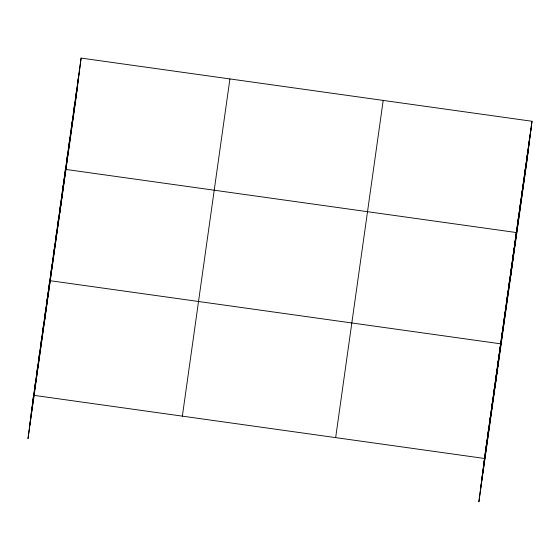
<?xml version="1.0" encoding="UTF-8"?>
<svg xmlns="http://www.w3.org/2000/svg" width="560" height="560" viewBox="0 0 560 560"><rect width="100%" height="100%" fill="white"/><g stroke="black" fill="none" stroke-linecap="round" stroke-linejoin="round"><path stroke-width="0.84" d="M34.664 388.164L35.588 380.961M36.687 373.835L37.604 366.632M38.703 359.506L39.627 352.303M40.726 345.17L41.65 337.974M42.749 330.841L43.666 323.638M44.765 316.512L45.689 309.309M46.788 302.176L47.712 294.98M44.163 324.093L49.728 280.644L500.619 343.812L495.054 387.261M51.051 271.95L51.975 264.747M53.291 256.053L54.215 248.85M55.531 240.156L56.455 232.96M57.778 224.259L58.695 217.063M60.018 208.362L60.942 201.166M62.258 192.465L63.182 185.269M59.857 212.814L65.422 169.372L516.306 232.533L510.741 275.982M66.738 160.678L67.662 153.475M68.985 144.781L69.902 137.578M71.225 128.884L72.149 121.681M73.465 112.987L74.389 105.784M75.705 97.09L76.629 89.887M77.952 81.193L78.869 73.99M81.116 58.093L75.544 101.535L28 438.739L33.565 395.297L484.456 458.465L478.884 501.907L526.435 164.703L532 121.261L81.116 58.093L32.641 402.5M485.548 451.332L486.472 444.129M487.571 437.003L488.495 429.8M489.594 422.667L490.518 415.471M491.61 408.338L492.534 401.135M493.633 394.009L494.557 386.806M495.656 379.68L496.58 372.477M497.679 365.344L498.596 358.141M501.935 335.118L502.859 327.915M504.182 319.221L505.099 312.018M506.422 303.324L507.346 296.121M508.662 287.427L509.586 280.224M510.902 271.53L511.826 264.327M513.142 255.633L514.066 248.43M517.629 223.839L518.553 216.643M519.869 207.942L520.793 200.746M522.109 192.045L523.033 184.849M524.356 176.148L525.273 168.952M526.596 160.258L527.52 153.055M528.836 144.361L529.76 137.158M31.108 414.456L78.659 77.252M29.533 426.783L77.077 89.579M182.357 416.143L229.908 78.939M335.657 437.619L383.208 100.415M484.456 458.465L532 121.261M483.532 465.661L531.076 128.464M481.999 477.624L529.543 140.42M480.417 489.944L527.968 152.747"/></g></svg>
